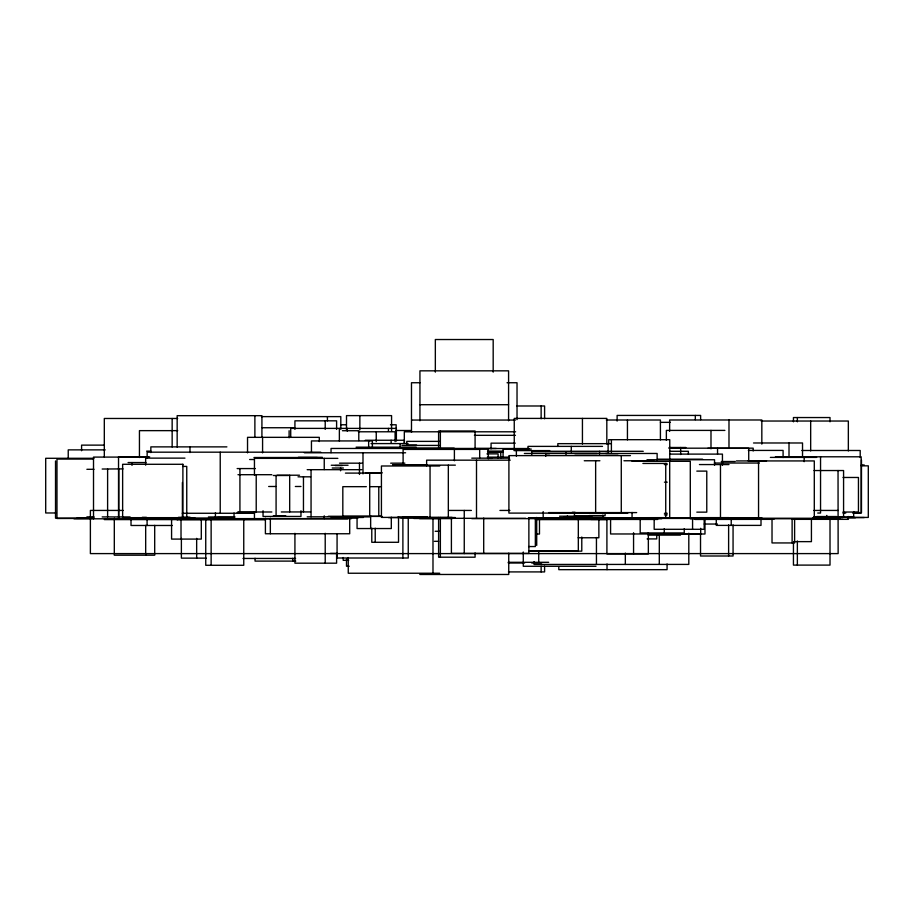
<?xml version="1.0" encoding="UTF-8"?>
<svg xmlns="http://www.w3.org/2000/svg" width="914" height="914" viewBox="0 0 914 914"><rect width="100%" height="100%" fill="white"/><g stroke="black" fill="none" stroke-linecap="round" stroke-linejoin="round"><path stroke-width="1.37" d="M420.04 382.738L411.483 382.738L411.483 432.391M507.042 382.738L517.027 382.738L517.027 419.617M419.914 404.708L508.595 404.708M516.947 405.987L544.595 405.987L544.595 418.749M261.495 416.624L340.808 416.624L340.808 429.34M177.659 418.475L104.31 418.475L104.31 456.931M411.608 420.052L515.485 420.052M606.302 420.006L660.411 420.006L660.411 439.897M761.145 421.034L848.341 421.034L848.341 450.956M660.456 422.348L670.419 422.348M340.602 424.77L346.303 424.77M390.461 424.77L396.15 424.77L396.15 429.054M262.227 427.741L294.411 427.741M724.893 430.403L666.363 430.403L666.363 440.342M395.625 430.505L411.072 430.505M177.727 430.643L139.442 430.643L139.442 457.537M342.407 430.723L358.791 430.723L358.791 440.617M358.345 431.785L395.088 431.785L395.088 441.679M515.622 431.796L404.319 431.796L404.319 443.073M474.423 435.327L515.439 435.327M365.303 440.251L404.399 440.251L404.399 443.084M439.428 441.382L406.787 441.382L406.787 444.238M515.279 443.164L491.069 443.164L491.069 448.843M753.524 442.982L802.526 442.982L802.526 457.251M371.05 443.587L408.067 443.587M610.86 443.656L557.837 443.656L557.837 446.478M104.207 445.129L81.586 445.129L81.586 450.739M406.856 445.095L416.59 445.095M401.989 445.415L439.166 445.415M602.509 446.386L527.995 446.386L527.995 449.197M226.9 446.877L150.844 446.877L150.844 452.579M356.106 447.175L416.201 447.175M669.254 447.494L685.888 447.494M361.361 448.203L454.212 448.168M668.842 448.203L753.182 448.157L753.182 450.99M496.279 448.454L331.039 448.454L331.039 452.693M707.813 448.317L748.726 448.317L748.726 461.124M474.789 448.534L529.149 448.534M431.568 448.888L488.27 448.888L488.27 458.759M531.274 449.082L503.088 449.082L503.088 457.56M105.224 449.871L68.23 449.871L68.23 458.325M748.326 450.419L783.092 450.419L783.092 457.548M801.829 450.488L860.2 450.488L860.2 457.514M513.965 450.602L549.714 450.602M146.663 451.139L150.901 451.139M487.528 451.082L502.929 451.082M546.721 451.299L643.262 451.299M670.053 451.299L688.379 451.299L688.379 454.121M609.17 451.642L531.822 451.642L531.822 454.441M320.723 452.179L147.143 452.179L147.143 457.857M487.985 452.35L503.408 452.35M304.385 452.784L405.599 452.784M524.373 453.47L597.162 453.47M605.731 453.47L657.132 453.47L657.132 460.587M546.755 453.675L549.565 453.675M574.86 453.675L618.047 453.675M486.945 453.881L498.107 453.881L498.107 458.097M669.756 454.109L722.437 454.109L722.437 465.363M630.466 455.618L508.904 455.618L508.904 513.097L627.849 513.097M775.415 456.794L861.171 456.794L861.171 513.04L852.705 513.04M149.69 456.886L118.534 456.886L118.534 518.832M148.297 457.091L93.514 457.091L93.514 518.798M487.379 457.137L509.167 457.137M298.33 457.32L322.391 457.32M770.376 457.4L816.648 457.4M253.978 457.514L317.329 457.514M184.959 458.131L145.646 458.131L145.646 465.169M471.773 458.154L509.578 458.154M93.948 458.291L45.7 458.291L45.7 512.971L55.628 512.971M337.86 458.36L254.446 458.36L254.446 475.177M489.333 458.36L492.052 458.36M93.411 459.079L56.976 459.079L56.976 518.489L94.348 518.409M657.349 459.182L702.569 459.182M249.636 459.514L253.909 459.514M646.986 459.742L714.542 459.742L714.542 465.317M510.241 460.165L426.632 460.165L426.632 465.832M584.263 460.759L599.892 460.759M623.931 460.759L653.636 460.759M748.12 460.85L766.538 460.85M736.353 460.93L814.294 460.93L814.294 518.204M632.054 461.307L690.299 461.307L690.299 518.135M721.295 461.513L735.21 461.513M128.074 462.553L145.966 462.553M714.382 463.032L759.294 463.032M339.528 463.17L362.31 463.17M390.678 463.17L404.868 463.17M642.896 463.444L666.991 463.444M664.341 464.563L667.209 464.563M699.427 464.563L728.984 464.563M392.746 464.7L426.792 464.7M861.388 464.963L864.233 464.963M331.234 465.249L348.063 465.249M392.963 465.146L455.355 465.146M335.232 465.569L342.293 465.569M439.691 465.991L381.424 465.991L381.424 517.404L452.099 517.404M861.228 465.832L868.3 465.832L868.3 517.427L839.121 517.427M182.583 466.414L186.753 466.414L186.753 517.335M332.228 468.014L343.401 468.014M237.149 468.574L255.36 468.574M102.174 469.031L123.036 468.893M86.887 469.305L94.016 469.305M307.173 469.682L361.704 469.682M814.066 470.539L843.576 470.539L843.576 516.696L814.066 516.696M696.811 471.11L706.773 471.11L706.773 512.148L696.811 512.148M365.326 472.824L382.258 472.824M345.458 473.109L381.332 473.075M237.983 474.697L271.835 474.697M277.079 475.211L299.518 475.211M273.275 475.497L288.596 475.497M298.01 476.822L310.589 476.822M843.028 477.474L858.452 477.474L858.452 512.034L843.028 512.034M664.432 482.192L667.231 482.192M268.67 486.488L275.685 486.488M295.348 486.488L300.969 486.488M366.331 486.671L342.819 486.671L342.819 516.41L382.201 516.41M370.49 486.671L381.446 486.671M123.196 510.435L90.383 510.435L90.383 553.598L838.138 553.598L838.035 470.539M448.557 510.435L471.396 510.435M499.935 510.435L509.921 510.435M813.871 510.435L838.138 510.435M237.983 511.989L271.835 511.989M281.284 511.966L310.589 511.931M237.149 512.468L255.36 512.468M572.255 512.308L575.077 512.308M249.636 512.651L253.909 512.651M548.708 512.594L636.658 512.594M853.105 512.628L861.479 512.628L861.479 460.05M553.735 512.834L593.666 512.834M604.862 512.765L611.957 512.765M817.722 513.04L820.544 513.04L820.544 456.794M842.959 513.04L845.758 513.04M182.274 513.268L254.195 513.268M664.409 513.314L667.231 513.314M664.432 514.856L667.231 514.856M589.222 515.587L603.206 515.587M273.275 515.919L285.819 515.919M328.332 516.284L380.967 516.284M559.585 516.216L576.426 516.216M564.429 516.65L591.701 516.65M816.682 516.536L836.733 516.536M307.173 516.821L370.17 516.798M86.887 516.878L94.016 516.878M102.174 516.924L130.131 516.947M208.426 516.981L235.058 516.981M404.879 516.97L427.341 516.97M814.031 517.05L832.311 517.05M353.295 517.164L357.523 517.164M397.624 517.233L427.432 517.221M827.399 517.061L853.676 517.061L853.676 511.566M142.241 517.335L146.434 517.335M178.413 517.335L189.552 517.335M350.953 517.335L358.437 517.358M190.82 517.461L182.4 517.461L182.4 482.501M217.509 517.461L234.338 517.495M331.234 517.518L363.464 517.473M388.484 517.61L455.355 517.541M840.069 517.564L842.914 517.564M847.175 517.564L864.233 517.564M667.209 517.632L602.943 517.804L602.943 515.016M699.427 517.632L728.984 517.632M813.254 517.632L822.851 517.632M826.884 517.632L829.695 517.632M847.358 517.655L855.515 517.655M128.074 517.941L194.865 517.941M346.612 517.964L357.991 517.964M400.686 517.861L451.927 517.861M593.86 517.975L759.294 517.872M93.811 518.192L55.526 518.192L55.526 460.964M423.308 518.147L438.914 518.147M528.315 518.124L731.291 518.124M736.695 518.181L762.185 518.181M76.639 518.352L93.571 518.352M189.369 518.192L234.35 518.192M426.632 518.318L525.71 518.318M528.68 518.227L630.58 518.364M668.545 518.284L685.603 518.284M719.695 518.204L839.806 518.284M194.728 518.569L234.544 518.569M413.825 518.466L439.04 518.512M535.787 518.489L549.851 518.489M579.236 518.444L719.329 518.409M812.238 518.398L839.36 518.398M145.646 518.638L351.467 518.604M419.515 518.604L452.293 518.604M471.773 518.638L567.423 518.638L567.423 515.816M605.742 518.695L661.77 518.695M728.127 518.752L816.648 518.752M73.965 518.786L200.406 518.832M260.124 518.764L347.663 518.764M578.265 518.866L654.641 518.821M690.241 518.809L774.466 518.809M793.581 518.809L832.677 518.809M597.916 519.209L640.577 519.209M590.798 519.449L657.669 519.449M695.063 519.449L772.467 519.346M793.695 519.346L848.341 519.346L848.341 516.49M104.31 519.598L177.659 519.598M535.558 519.609L606.816 519.609M177.156 519.883L264.911 519.78M704.226 524.042L717.467 524.042M172.312 525.481L131.022 525.481L131.022 518.352M435.167 531.274L439.428 531.274M671.596 533.97L610.586 533.97L610.586 518.284M681.147 533.959L700.947 533.959M536.027 534.039L539.477 534.039L539.477 518.421M670.213 534.005L704.98 534.005L704.98 518.341M648.129 535.113L680.484 535.113M578.105 537.763L598.864 537.763L598.864 518.044M647.112 538.917L656.743 538.917L656.743 534.69M434.379 541.317L438.64 541.317M793.706 541.636L811.426 541.636L811.426 518.798M528.566 546.549L535.341 546.549L535.341 518.295M528.829 550.879L578.322 550.879L578.322 518.592M528.749 551.153L581.784 551.153L581.784 537.021M330.422 553.416L337.529 553.416M206.233 558.134L181.383 558.134L181.383 538.357M242.975 558.454L295.576 558.454M348.702 560.328L343.196 560.328L343.196 557.506M295.793 561.105L255.04 561.105L255.04 558.271M508.15 562.304L548.663 562.304M508.321 563.024L524.625 563.024M531.754 563.024L541.648 563.024M349.251 566.246L346.497 566.246L346.497 559.139M596.008 566.28L523.276 566.28L523.276 552.01M508.413 571.913L544.595 571.913L544.595 566.234M439.691 573.238L348.257 573.238L348.257 557.551M419.777 574.472L508.744 574.472L508.744 553.187M830.015 421.811L830.015 417.549L793.443 417.549L793.443 421.811M830.015 518.284L830.015 565.103L793.443 565.103L793.443 542.402M826.804 515.427L826.804 518.238M810.672 421.034L810.672 450.956M804.171 457.4L804.171 461.684M797.362 417.549L797.362 421.811M797.362 540.985L797.362 565.103M794.609 518.809L794.609 542.939L772.022 542.939L772.022 518.809M792.118 518.809L792.118 542.939M789.011 442.982L789.011 457.251M761.83 444.135L761.83 419.983L669.631 419.983L669.631 431.351M761.008 518.307L761.008 525.39L716.279 525.39L716.279 518.307M758.551 460.93L758.551 518.204M733.062 524.887L733.062 555.998L700.524 555.998L700.524 533.365M731.223 518.307L731.223 525.39M728.984 419.983L728.984 448.397M728.618 524.887L728.618 555.998M720.472 464.563L720.472 517.632M717.547 448.317L717.547 454.007M710.989 430.403L710.989 448.854M704.191 519.392L704.191 529.297L654.173 529.297L654.173 519.392M700.684 528.315L700.684 534.005M700.627 419.663L700.627 415.424L617.121 415.424L617.121 421.08M695.314 415.424L695.314 419.663M692.572 519.392L692.572 529.297M688.802 533.205L688.802 564.406L534.062 564.452L534.062 561.619M684.255 528.669L684.255 532.942L640.188 532.942L640.188 518.706M680.656 447.494L680.656 454.521M669.756 459.491L669.756 439.691L608.735 439.691L608.735 443.93M669.699 459.742L669.699 518.387M667.071 563.995L667.071 569.662L558.808 569.662L558.808 566.829M665.735 463.444L665.735 517.804M664.272 528.669L664.272 532.942M659.302 534.621L659.302 564.406M648.346 532.713L648.346 553.918L606.907 553.918L606.907 518.569M633.562 532.713L633.562 553.918M632.054 512.457L632.054 518.135M627.438 420.006L627.438 439.897M625.336 553.096L625.336 564.452M621.28 455.618L621.28 513.097M611.397 439.691L611.397 452.419M608.118 443.656L608.118 452.133M607.022 563.995L607.022 569.662M606.816 444.055L606.816 418.406L514.251 418.406L514.251 449.757M605.102 512.971L605.102 515.759L574.449 515.759L574.449 512.971M599.538 451.299L599.538 454.121M596.442 537.489L596.442 564.452M595.642 460.759L595.642 512.594M582.435 418.406L582.435 444.055M571.284 446.386L571.284 452.007M566.006 451.642L566.006 454.441M545.749 453.47L545.749 456.315M543.19 511.6L543.19 518.638M541.134 405.987L541.134 418.749M541.134 566.234L541.134 571.913M538.723 550.913L538.723 562.304M536.712 517.438L536.712 545.429M528.875 518.112L528.875 553.37L451.402 553.37L451.402 518.112M516.376 450.602L516.376 456.2M508.584 420.783L508.584 370.833L419.937 370.833L419.937 420.783M500.746 452.35L500.746 458.051M493.183 372.135L493.183 339.528L435.338 339.528L435.338 372.135M483.7 518.112L483.7 553.37M479.679 457.925L479.679 449.414L403.108 449.414L403.108 465.02M476.502 460.165L476.502 518.318M475.086 449.425L475.086 430.985L438.606 430.985L438.606 447.997M475.086 552.947L475.086 557.197L438.606 557.197L438.606 517.495M464.255 510.435L464.255 553.598M454.395 449.414L454.395 460.759M448.328 465.146L448.328 517.541M440.365 430.985L440.365 447.997M440.365 517.495L440.365 557.197M432.985 517.621L432.985 573.238M430.048 465.991L430.048 517.404M408.25 517.073L408.25 558.008L337.072 558.008L337.072 534.016M402.891 517.073L402.891 558.008M400.126 443.587L400.126 447.814M398.527 516.924L398.527 542.288L371.781 542.288L371.781 528.201M396.379 441.074L396.379 428.392L290.721 428.392L290.721 436.846M391.569 431.248L391.569 415.619L346.497 415.619L346.497 429.82M391.306 517.221L391.306 528.543L357.066 528.543L357.066 517.221M391.123 440.251L391.123 443.084M388.439 428.392L388.439 431.202M378.784 486.671L378.784 516.41M376.248 431.785L376.248 441.679M375.22 528.201L375.22 542.288M372.386 448.009L372.386 440.936L311.446 440.936L311.446 452.259M370.65 515.804L370.65 528.543M369.713 473.109L369.713 516.284M368.65 440.936L368.65 448.009M362.995 452.784L362.995 473.875M359.853 415.619L359.853 429.82M359.476 463.17L359.476 474.446M349.696 518.261L349.696 533.753L265.403 533.753L265.403 518.261M347.309 428.392L347.309 431.202M340.579 468.014L340.579 470.79M339.368 428.392L339.368 441.074M336.603 429.363L336.603 420.828L294.925 420.828L294.925 429.363M336.603 553.21L336.603 563.184L294.925 563.184L294.925 533.285M327.418 416.624L327.418 420.863M325.213 420.828L325.213 429.363M325.213 533.285L325.213 563.184M324.242 458.36L324.242 469.568M324.242 515.804L324.242 518.604M319.294 441.565L319.294 437.338L247.534 437.338L247.534 452.853M311.057 469.682L311.057 516.821M303.459 476.822L303.459 511.931M300.969 510.743L300.969 516.456L263.049 516.456L263.049 510.743M292.777 558.271L292.777 561.105M289.681 475.211L289.681 511.966M289.11 430.723L289.11 437.795M276.085 475.497L276.085 515.919M270.35 518.261L270.35 533.753M262.581 437.338L262.581 452.853M261.918 437.086L261.918 415.676L177.156 415.676L177.156 447.083M256.217 474.697L256.217 511.989M254.88 415.676L254.88 437.086M254.446 511.6L254.446 518.604M243.752 519.735L243.752 565.286L205.741 565.286L205.741 519.735M239.925 468.574L239.925 512.468M234.041 513.04L234.041 518.729M220.228 452.179L220.228 513.268M215.43 512.72L215.43 516.981M211.134 519.735L211.134 565.286M201.297 519.209L201.297 539.089L171.581 539.089L171.581 519.209M196.659 538.357L196.659 558.134M189.986 446.877L189.986 452.579M181.018 519.209L181.018 539.089M172.152 418.475L172.152 446.957M154.695 525.356L154.695 555.198L114.307 555.198L114.307 518.238M147.085 518.352L147.085 525.481M145.68 525.356L145.68 555.198M132.004 462.553L132.004 465.397M118.786 468.893L118.786 516.947M107.612 469.031L107.612 516.924M182.891 464.289L122.636 464.289L122.636 517.667L182.891 517.667L182.891 464.289"/></g></svg>
